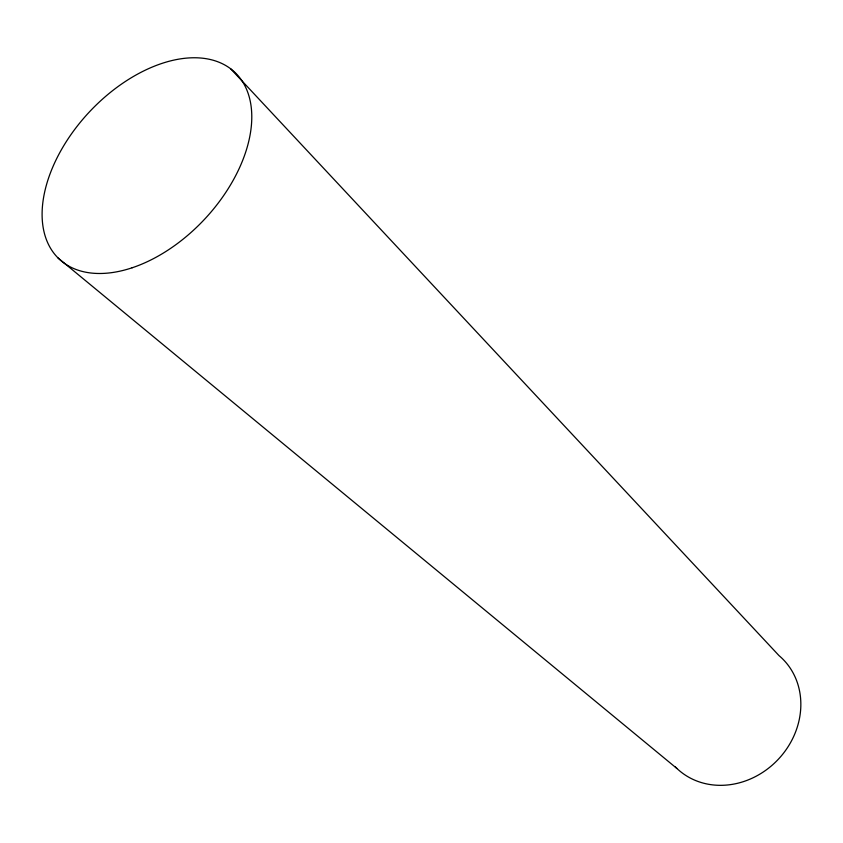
<?xml version="1.0" encoding="UTF-8"?>
<svg xmlns="http://www.w3.org/2000/svg" width="843" height="843" viewBox="0 0 843 843"><rect width="100%" height="100%" fill="white"/><g stroke="black" fill="none" stroke-linecap="round" stroke-linejoin="round"><path stroke-width="1.26" d="M57.988 257.937L677.024 768.574M230.782 68.915L779.016 655.612A76.123 67.24 -46.8 0 1 778.521 759.058A76.123 67.24 -46.8 0 1 675.254 766.814M132.109 267.789A128.189 78.715 -46.8 0 0 244.27 84.616A128.189 78.715 -46.8 0 0 64.447 144.564A128.189 78.715 -46.8 0 0 132.109 267.789"/></g></svg>
